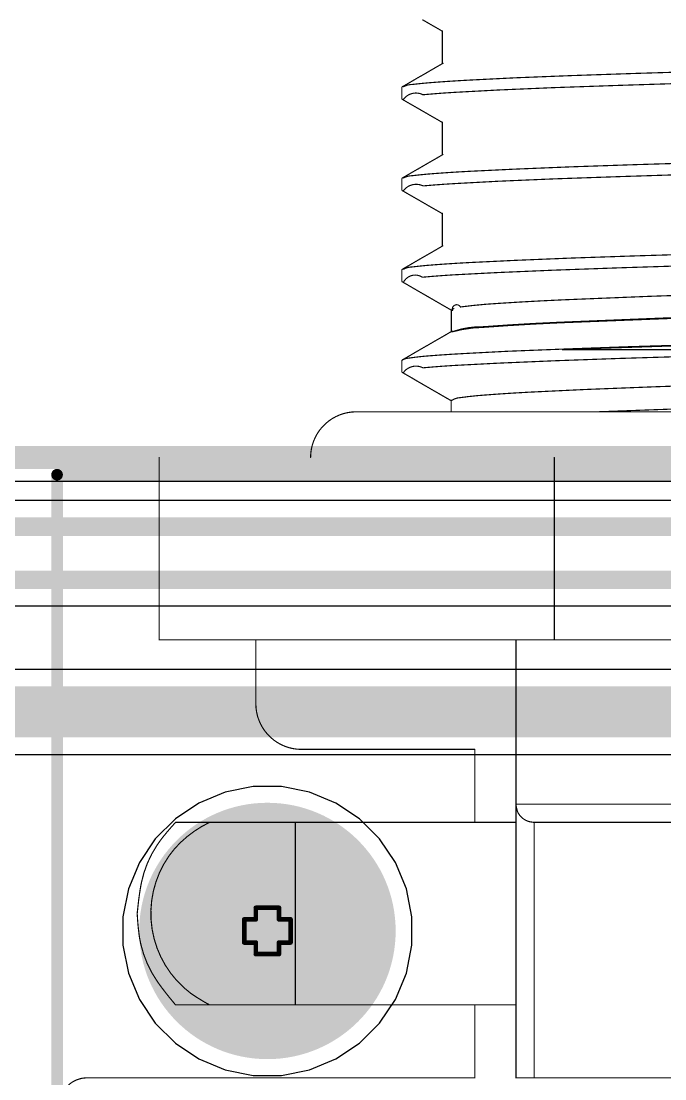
# Model space of a CAD drawing. Header units: inches. Extents: x -6 to 430, y 0 to 90.
# Drawn here: x 12.33 to 19.38, y 43.19 to 54.78 of the extents above; entities that cross this region are included whole.
import ezdxf

# ---------------------------------------------------------------- set-up
doc = ezdxf.new("R2010")
doc.units = ezdxf.units.IN
for name, color, linetype in [('Board_Outline', 56, 'Continuous'), ('Bottom Layer', 5, 'Continuous'), ('Bottom Solder', 6, 'Continuous'), ('Drill Drawing', 1, 'Continuous'), ('Layer 1', 16, 'Continuous'), ('Layer 2', 76, 'Continuous'), ('Mechanical 1', 6, 'Continuous'), ('Pad Holes', 156, 'Continuous'), ('Top Layer', 1, 'Continuous'), ('Top Overlay', 2, 'Continuous'), ('Top Solder', 216, 'Continuous')]:
    doc.layers.add(name, color=color, linetype=linetype)

msp = doc.modelspace()

# ---------------------------------------------------------------- hatches: boundary and pattern name
at = {"layer": 'Bottom Solder'}
h = msp.add_hatch(color=6, dxfattribs=at)
edge = h.paths.add_edge_path()
edge.add_arc((15.027, 44.81), 0.102, 0, 360)
at = {"layer": 'Pad Holes'}
h = msp.add_hatch(color=7, dxfattribs=at)
edge = h.paths.add_edge_path()
edge.add_arc((15.027, 44.81), 1.405, 0, 360)
at = {"layer": 'Top Solder'}
h = msp.add_hatch(color=216, dxfattribs=at)
edge = h.paths.add_edge_path()
edge.add_arc((15.027, 44.81), 0.102, 0, 360)

# ---------------------------------------------------------------- linework, layer by layer
at = {"layer": 'Board_Outline', "const_width": 0.254}
msp.add_lwpolyline([(0, 50), (45, 50)], dxfattribs=at)
at = {"layer": 'Bottom Layer'}
for p, q in [((0.259, 49.741), (31.794, 49.741)), ((14.871, 46.392), (14.565, 46.332)), ((15.182, 46.392), (14.871, 46.392)), ((15.488, 46.332), (15.182, 46.392)), ((14.565, 46.332), (14.277, 46.212)), ((15.776, 46.212), (15.488, 46.332)), ((14.277, 46.212), (14.018, 46.039)), ((16.036, 46.039), (15.776, 46.212)), ((14.018, 46.039), (13.797, 45.819)), ((16.256, 45.819), (16.036, 46.039)), ((13.797, 45.819), (13.624, 45.559)), ((16.429, 45.559), (16.256, 45.819)), ((13.624, 45.559), (13.505, 45.271)), ((16.549, 45.271), (16.429, 45.559)), ((13.505, 45.271), (13.444, 44.965)), ((16.609, 44.965), (16.549, 45.271)), ((13.444, 44.965), (13.444, 44.654)), ((16.609, 44.654), (16.609, 44.965)), ((13.444, 44.654), (13.505, 44.348)), ((16.549, 44.348), (16.609, 44.654)), ((13.505, 44.348), (13.624, 44.06)), ((16.429, 44.06), (16.549, 44.348)), ((13.624, 44.06), (13.797, 43.801)), ((16.256, 43.801), (16.429, 44.06)), ((13.797, 43.801), (14.018, 43.58)), ((16.036, 43.58), (16.256, 43.801)), ((14.018, 43.58), (14.277, 43.407)), ((15.776, 43.407), (16.036, 43.58)), ((14.277, 43.407), (14.565, 43.288)), ((15.488, 43.288), (15.776, 43.407)), ((14.565, 43.288), (14.871, 43.227)), ((15.182, 43.227), (15.488, 43.288)), ((14.871, 43.227), (15.182, 43.227))]:
    msp.add_line(p, q, dxfattribs=at)
at = {"layer": 'Drill Drawing', "const_width": 0.0508}
for points in [[(14.9, 44.937), (14.9, 45.064)], [(14.9, 45.064), (15.154, 45.064)], [(15.154, 44.937), (15.154, 45.064)], [(14.773, 44.683), (14.773, 44.937)], [(14.773, 44.937), (14.9, 44.937)], [(15.154, 44.937), (15.281, 44.937)], [(15.281, 44.683), (15.281, 44.937)], [(14.773, 44.683), (14.9, 44.683)], [(14.9, 44.556), (14.9, 44.683)], [(15.154, 44.683), (15.281, 44.683)], [(15.154, 44.556), (15.154, 44.683)], [(14.9, 44.556), (15.154, 44.556)]]:
    msp.add_lwpolyline(points, dxfattribs=at)
at = {"layer": 'Drill Drawing', "const_width": 0.0254}
for points in [[(14.887, 45.064, 1), (14.912, 45.064, 1)], [(14.887, 45.064, 1), (14.912, 45.064, 1)], [(15.141, 45.064, 1), (15.166, 45.064, 1)], [(15.141, 45.064, 1), (15.166, 45.064, 1)], [(14.76, 44.937, 1), (14.785, 44.937, 1)], [(14.76, 44.937, 1), (14.785, 44.937, 1)], [(14.887, 44.937, 1), (14.912, 44.937, 1)], [(14.887, 44.937, 1), (14.912, 44.937, 1)], [(15.141, 44.937, 1), (15.166, 44.937, 1)], [(15.141, 44.937, 1), (15.166, 44.937, 1)], [(15.268, 44.937, 1), (15.293, 44.937, 1)], [(15.268, 44.937, 1), (15.293, 44.937, 1)], [(14.76, 44.683, 1), (14.785, 44.683, 1)], [(14.76, 44.683, 1), (14.785, 44.683, 1)], [(14.887, 44.683, 1), (14.912, 44.683, 1)], [(14.887, 44.683, 1), (14.912, 44.683, 1)], [(15.141, 44.683, 1), (15.166, 44.683, 1)], [(15.141, 44.683, 1), (15.166, 44.683, 1)], [(15.268, 44.683, 1), (15.293, 44.683, 1)], [(15.268, 44.683, 1), (15.293, 44.683, 1)], [(14.887, 44.556, 1), (14.912, 44.556, 1)], [(14.887, 44.556, 1), (14.912, 44.556, 1)], [(15.141, 44.556, 1), (15.166, 44.556, 1)], [(15.141, 44.556, 1), (15.166, 44.556, 1)]]:
    msp.add_lwpolyline(points, format="xyb", close=True, dxfattribs=at)
at = {"layer": 'Layer 1'}
for p, q in [((0.259, 49.741), (32.342, 49.741)), ((25.498, 49.527), (2.359, 49.527)), ((2.579, 48.373), (24.847, 48.373)), ((14.871, 46.392), (14.565, 46.332)), ((15.182, 46.392), (14.871, 46.392)), ((15.488, 46.332), (15.182, 46.392)), ((14.565, 46.332), (14.277, 46.212)), ((15.776, 46.212), (15.488, 46.332)), ((14.277, 46.212), (14.018, 46.039)), ((16.036, 46.039), (15.776, 46.212)), ((14.018, 46.039), (13.797, 45.819)), ((16.256, 45.819), (16.036, 46.039)), ((13.797, 45.819), (13.624, 45.559)), ((16.429, 45.559), (16.256, 45.819)), ((13.624, 45.559), (13.505, 45.271)), ((16.549, 45.271), (16.429, 45.559)), ((13.505, 45.271), (13.444, 44.965)), ((16.609, 44.965), (16.549, 45.271)), ((13.444, 44.965), (13.444, 44.654)), ((16.609, 44.654), (16.609, 44.965)), ((13.444, 44.654), (13.505, 44.348)), ((16.549, 44.348), (16.609, 44.654)), ((13.505, 44.348), (13.624, 44.06)), ((16.429, 44.06), (16.549, 44.348)), ((13.624, 44.06), (13.797, 43.801)), ((16.256, 43.801), (16.429, 44.06)), ((13.797, 43.801), (14.018, 43.58)), ((16.036, 43.58), (16.256, 43.801)), ((14.018, 43.58), (14.277, 43.407)), ((15.776, 43.407), (16.036, 43.58)), ((14.277, 43.407), (14.565, 43.288)), ((15.488, 43.288), (15.776, 43.407)), ((14.565, 43.288), (14.871, 43.227)), ((15.182, 43.227), (15.488, 43.288)), ((14.871, 43.227), (15.182, 43.227))]:
    msp.add_line(p, q, dxfattribs=at)
at = {"layer": 'Layer 1', "const_width": 0.203}
for points in [[(2.359, 49.242), (25.498, 49.242)], [(2.461, 48.658), (24.965, 48.658)]]:
    msp.add_lwpolyline(points, dxfattribs=at)
at = {"layer": 'Layer 2'}
for p, q in [((0.259, 49.741), (44.741, 49.741)), ((31.036, 47.677), (7.07, 47.677)), ((4.787, 46.744), (30.843, 46.744)), ((14.871, 46.392), (14.565, 46.332)), ((15.182, 46.392), (14.871, 46.392)), ((15.488, 46.332), (15.182, 46.392)), ((14.565, 46.332), (14.277, 46.212)), ((15.776, 46.212), (15.488, 46.332)), ((14.277, 46.212), (14.018, 46.039)), ((16.036, 46.039), (15.776, 46.212)), ((14.018, 46.039), (13.797, 45.819)), ((16.256, 45.819), (16.036, 46.039)), ((13.797, 45.819), (13.624, 45.559)), ((16.429, 45.559), (16.256, 45.819)), ((13.624, 45.559), (13.505, 45.271)), ((16.549, 45.271), (16.429, 45.559)), ((13.505, 45.271), (13.444, 44.965)), ((16.609, 44.965), (16.549, 45.271)), ((13.444, 44.965), (13.444, 44.654)), ((16.609, 44.654), (16.609, 44.965)), ((13.444, 44.654), (13.505, 44.348)), ((16.549, 44.348), (16.609, 44.654)), ((13.505, 44.348), (13.624, 44.06)), ((16.429, 44.06), (16.549, 44.348)), ((13.624, 44.06), (13.797, 43.801)), ((16.256, 43.801), (16.429, 44.06)), ((13.797, 43.801), (14.018, 43.58)), ((16.036, 43.58), (16.256, 43.801)), ((14.018, 43.58), (14.277, 43.407)), ((15.776, 43.407), (16.036, 43.58)), ((14.277, 43.407), (14.565, 43.288)), ((15.488, 43.288), (15.776, 43.407)), ((14.565, 43.288), (14.871, 43.227)), ((15.182, 43.227), (15.488, 43.288)), ((14.871, 43.227), (15.182, 43.227))]:
    msp.add_line(p, q, dxfattribs=at)
at = {"layer": 'Layer 2', "const_width": 0.559}
msp.add_lwpolyline([(4.594, 47.21), (31.036, 47.21)], dxfattribs=at)
at = {"layer": 'Mechanical 1', "const_width": 0.0127}
for points in [[(16.724, 54.798), (16.768, 54.773)], [(16.768, 54.773), (16.812, 54.747)], [(16.812, 54.747), (16.856, 54.722)], [(16.856, 54.722), (16.9, 54.697)], [(16.9, 54.697), (16.944, 54.671)], [(16.944, 54.316), (16.944, 54.675)], [(16.817, 54.243), (16.862, 54.269)], [(16.862, 54.269), (16.951, 54.32)], [(16.594, 54.114), (16.639, 54.14)], [(16.639, 54.14), (16.683, 54.166)], [(16.683, 54.166), (16.728, 54.191)], [(16.728, 54.191), (16.773, 54.217)], [(16.773, 54.217), (16.817, 54.243)], [(17.247, 54.136), (17.748, 54.161)], [(17.748, 54.161), (18.359, 54.185)], [(18.359, 54.185), (19.066, 54.209)], [(19.066, 54.209), (19.853, 54.233)], [(16.5, 53.931), (16.5, 54.056)], [(16.505, 54.063), (16.55, 54.088)], [(16.55, 54.088), (16.594, 54.114)], [(17.072, 54.001), (17.554, 54.027)], [(17.554, 54.027), (18.164, 54.053)], [(18.164, 54.053), (18.888, 54.078)], [(18.888, 54.078), (19.705, 54.104)], [(16.504, 53.925), (16.592, 53.874)], [(16.592, 53.874), (16.636, 53.849)], [(16.636, 53.849), (16.68, 53.824)], [(16.68, 53.824), (16.724, 53.798)], [(16.724, 53.798), (16.768, 53.773)], [(16.768, 53.773), (16.812, 53.747)], [(16.812, 53.747), (16.856, 53.722)], [(16.856, 53.722), (16.9, 53.697)], [(16.9, 53.697), (16.944, 53.671)], [(16.944, 53.316), (16.944, 53.675)], [(16.861, 53.268), (16.95, 53.32)], [(16.727, 53.191), (16.772, 53.217)], [(16.772, 53.217), (16.817, 53.243)], [(16.817, 53.243), (16.861, 53.268)], [(18.355, 53.185), (19.062, 53.209)], [(19.062, 53.209), (19.849, 53.233)], [(16.505, 53.062), (16.549, 53.088)], [(16.549, 53.088), (16.594, 53.114)], [(16.594, 53.114), (16.638, 53.14)], [(16.638, 53.14), (16.683, 53.165)], [(16.683, 53.165), (16.727, 53.191)], [(17.243, 53.136), (17.744, 53.16)], [(17.744, 53.16), (18.355, 53.185)], [(18.89, 53.078), (19.707, 53.104)], [(16.5, 52.931), (16.5, 53.056)], [(17.074, 53.001), (17.556, 53.027)], [(17.556, 53.027), (18.167, 53.053)], [(18.167, 53.053), (18.89, 53.078)], [(16.504, 52.925), (16.592, 52.874)], [(16.592, 52.874), (16.636, 52.849)], [(16.636, 52.849), (16.68, 52.824)], [(16.68, 52.824), (16.724, 52.798)], [(16.724, 52.798), (16.768, 52.773)], [(16.768, 52.773), (16.812, 52.747)], [(16.812, 52.747), (16.856, 52.722)], [(16.856, 52.722), (16.9, 52.697)], [(16.9, 52.697), (16.944, 52.671)], [(16.944, 52.316), (16.944, 52.675)], [(16.861, 52.268), (16.95, 52.32)], [(16.637, 52.139), (16.682, 52.165)], [(16.682, 52.165), (16.727, 52.191)], [(16.727, 52.191), (16.771, 52.216)], [(16.771, 52.216), (16.816, 52.242)], [(16.816, 52.242), (16.861, 52.268)], [(17.243, 52.136), (17.744, 52.16)], [(17.744, 52.16), (18.355, 52.185)], [(18.355, 52.185), (19.062, 52.209)], [(19.062, 52.209), (19.849, 52.233)], [(16.5, 51.931), (16.5, 52.056)], [(16.503, 52.061), (16.548, 52.087)], [(16.548, 52.087), (16.593, 52.113)], [(16.593, 52.113), (16.637, 52.139)], [(17.544, 52.026), (18.155, 52.052)], [(18.155, 52.052), (18.879, 52.078)], [(18.879, 52.078), (19.698, 52.104)], [(17.064, 52.001), (17.544, 52.026)], [(16.506, 51.924), (16.613, 51.862)], [(16.613, 51.862), (16.666, 51.831)], [(16.666, 51.831), (16.72, 51.8)], [(16.72, 51.8), (16.774, 51.769)], [(16.774, 51.769), (16.827, 51.738)], [(16.827, 51.738), (16.881, 51.707)], [(16.881, 51.707), (16.934, 51.676)], [(18.261, 51.727), (19.221, 51.766)], [(19.221, 51.766), (20.378, 51.805)], [(16.934, 51.676), (16.988, 51.645)], [(16.988, 51.645), (17.042, 51.614)], [(17.042, 51.379), (17.042, 51.618)], [(17.056, 51.625), (17.07, 51.632)], [(18.219, 51.481), (19.452, 51.531)], [(18.236, 51.476), (19.491, 51.525)], [(16.942, 51.321), (17.051, 51.385)], [(16.777, 51.226), (16.832, 51.258)], [(16.832, 51.258), (16.887, 51.29)], [(16.887, 51.29), (16.942, 51.321)], [(18.973, 51.213), (19.776, 51.237)], [(16.558, 51.099), (16.612, 51.131)], [(16.612, 51.131), (16.667, 51.163)], [(16.667, 51.163), (16.722, 51.195)], [(16.722, 51.195), (16.777, 51.226)], [(17.154, 51.137), (17.646, 51.163)], [(17.646, 51.163), (18.257, 51.187)], [(18.257, 51.187), (18.973, 51.213)], [(18.259, 51.181), (18.605, 51.194)], [(18.26, 51.181), (22.498, 51.181)], [(18.605, 51.194), (18.975, 51.206)], [(18.975, 51.206), (19.367, 51.219)], [(19.367, 51.219), (19.778, 51.231)], [(16.5, 50.938), (16.5, 51.063)], [(16.503, 51.068), (16.558, 51.099)], [(17.072, 51.008), (17.553, 51.033)], [(17.553, 51.033), (18.164, 51.059)], [(18.164, 51.059), (18.887, 51.085)], [(18.887, 51.085), (19.705, 51.11)], [(16.504, 50.932), (16.612, 50.87)], [(16.612, 50.87), (16.665, 50.838)], [(16.665, 50.838), (16.719, 50.807)], [(16.719, 50.807), (16.773, 50.776)], [(16.773, 50.776), (16.826, 50.745)], [(18.52, 50.745), (19.289, 50.775)], [(19.289, 50.775), (20.172, 50.805)], [(16.826, 50.745), (16.88, 50.714)], [(16.88, 50.714), (16.934, 50.683)], [(16.934, 50.683), (16.988, 50.652)], [(17.891, 50.715), (18.52, 50.745)], [(16.988, 50.652), (17.041, 50.621)], [(17.041, 50.5), (17.041, 50.627)], [(18.647, 50.5), (19.652, 50.537)], [(16, 50.5), (29, 50.5)], [(13.84, 48), (13.84, 50)], [(18.17, 48), (18.17, 50)], [(13.84, 48), (31.16, 48)], [(14.9, 47.3), (14.9, 48)], [(17.75, 43.2), (17.75, 48)], [(15.4, 46.8), (17.3, 46.8)], [(17.3, 46), (17.3, 46.8)], [(17.75, 46.2), (27.25, 46.2)], [(14.02, 46), (14.046, 46)], [(14.046, 46), (14.075, 46)], [(14.075, 46), (14.11, 46)], [(14.11, 46), (14.392, 46)], [(14.392, 46), (17.75, 46)], [(15.332, 44), (15.332, 46)], [(17.95, 46), (27.05, 46)], [(17.95, 43.2), (17.95, 46)], [(13.6, 45), (13.612, 45.113)], [(13.95, 44.085), (14.02, 44)], [(14.02, 44), (14.028, 44)], [(14.028, 44), (14.046, 44)], [(14.046, 44), (14.11, 44)], [(14.11, 44), (14.15, 44)], [(14.15, 44), (14.194, 44)], [(14.194, 44), (14.241, 44)], [(14.241, 44), (14.29, 44)], [(14.29, 44), (14.392, 44)], [(14.392, 44), (17.75, 44)], [(17.3, 43.2), (17.3, 44)], [(13.05, 43.2), (17.3, 43.2)], [(17.75, 43.2), (19.5, 43.2)]]:
    msp.add_lwpolyline(points, dxfattribs=at)
at = {"layer": 'Mechanical 1', "const_width": 0.00635}
for points in [[(16.765, 54.773, 1), (16.771, 54.773, 1)], [(16.765, 54.773, 1), (16.771, 54.773, 1)], [(16.809, 54.747, 1), (16.815, 54.747, 1)], [(16.809, 54.747, 1), (16.815, 54.747, 1)], [(16.853, 54.722, 1), (16.859, 54.722, 1)], [(16.853, 54.722, 1), (16.859, 54.722, 1)], [(16.897, 54.697, 1), (16.903, 54.697, 1)], [(16.897, 54.697, 1), (16.903, 54.697, 1)], [(16.94, 54.675, 1), (16.947, 54.675, 1)], [(16.94, 54.671, 1), (16.947, 54.671, 1)], [(16.859, 54.269, 1), (16.865, 54.269, 1)], [(16.859, 54.269, 1), (16.865, 54.269, 1)], [(16.94, 54.316, 1), (16.947, 54.316, 1)], [(16.948, 54.32, 1), (16.954, 54.32, 1)], [(16.636, 54.14, 1), (16.642, 54.14, 1)], [(16.636, 54.14, 1), (16.642, 54.14, 1)], [(16.68, 54.166, 1), (16.687, 54.166, 1)], [(16.68, 54.166, 1), (16.687, 54.166, 1)], [(16.725, 54.191, 1), (16.731, 54.191, 1)], [(16.725, 54.191, 1), (16.731, 54.191, 1)], [(16.769, 54.217, 1), (16.776, 54.217, 1)], [(16.769, 54.217, 1), (16.776, 54.217, 1)], [(16.814, 54.243, 1), (16.82, 54.243, 1)], [(16.814, 54.243, 1), (16.82, 54.243, 1)], [(17.244, 54.136, 1), (17.251, 54.136, 1)], [(17.244, 54.136, 1), (17.251, 54.136, 1)], [(17.745, 54.161, 1), (17.752, 54.161, 1)], [(17.745, 54.161, 1), (17.752, 54.161, 1)], [(18.356, 54.185, 1), (18.363, 54.185, 1)], [(18.356, 54.185, 1), (18.363, 54.185, 1)], [(19.063, 54.209, 1), (19.069, 54.209, 1)], [(19.063, 54.209, 1), (19.069, 54.209, 1)], [(16.497, 54.056, 1), (16.503, 54.056, 1)], [(16.502, 54.063, 1), (16.508, 54.063, 1)], [(16.515, 54.064, 1), (16.522, 54.064, 1)], [(16.547, 54.088, 1), (16.553, 54.088, 1)], [(16.547, 54.088, 1), (16.553, 54.088, 1)], [(16.591, 54.114, 1), (16.598, 54.114, 1)], [(16.591, 54.114, 1), (16.598, 54.114, 1)], [(16.614, 54.088, 1), (16.62, 54.088, 1)], [(16.614, 54.088, 1), (16.62, 54.088, 1)], [(16.866, 54.112, 1), (16.872, 54.112, 1)], [(16.866, 54.112, 1), (16.872, 54.112, 1)], [(17.551, 54.027, 1), (17.557, 54.027, 1)], [(17.551, 54.027, 1), (17.557, 54.027, 1)], [(18.161, 54.053, 1), (18.167, 54.053, 1)], [(18.161, 54.053, 1), (18.167, 54.053, 1)], [(18.885, 54.078, 1), (18.891, 54.078, 1)], [(18.885, 54.078, 1), (18.891, 54.078, 1)], [(16.497, 53.931, 1), (16.503, 53.931, 1)], [(16.501, 53.925, 1), (16.508, 53.925, 1)], [(16.514, 53.924, 1), (16.521, 53.924, 1)], [(16.728, 53.975, 1), (16.734, 53.975, 1)], [(16.728, 53.975, 1), (16.734, 53.975, 1)], [(17.069, 54.001, 1), (17.075, 54.001, 1)], [(17.069, 54.001, 1), (17.075, 54.001, 1)], [(16.589, 53.874, 1), (16.595, 53.874, 1)], [(16.589, 53.874, 1), (16.595, 53.874, 1)], [(16.633, 53.849, 1), (16.639, 53.849, 1)], [(16.633, 53.849, 1), (16.639, 53.849, 1)], [(16.677, 53.824, 1), (16.683, 53.824, 1)], [(16.677, 53.824, 1), (16.683, 53.824, 1)], [(16.721, 53.798, 1), (16.727, 53.798, 1)], [(16.721, 53.798, 1), (16.727, 53.798, 1)], [(16.765, 53.773, 1), (16.771, 53.773, 1)], [(16.765, 53.773, 1), (16.771, 53.773, 1)], [(16.809, 53.747, 1), (16.815, 53.747, 1)], [(16.809, 53.747, 1), (16.815, 53.747, 1)], [(16.853, 53.722, 1), (16.859, 53.722, 1)], [(16.853, 53.722, 1), (16.859, 53.722, 1)], [(16.896, 53.697, 1), (16.903, 53.697, 1)], [(16.896, 53.697, 1), (16.903, 53.697, 1)], [(16.94, 53.675, 1), (16.947, 53.675, 1)], [(16.94, 53.671, 1), (16.947, 53.671, 1)], [(16.947, 53.32, 1), (16.953, 53.32, 1)], [(16.769, 53.217, 1), (16.775, 53.217, 1)], [(16.769, 53.217, 1), (16.775, 53.217, 1)], [(16.813, 53.243, 1), (16.82, 53.243, 1)], [(16.813, 53.243, 1), (16.82, 53.243, 1)], [(16.858, 53.268, 1), (16.864, 53.268, 1)], [(16.858, 53.268, 1), (16.864, 53.268, 1)], [(16.94, 53.316, 1), (16.947, 53.316, 1)], [(19.059, 53.209, 1), (19.065, 53.209, 1)], [(19.059, 53.209, 1), (19.065, 53.209, 1)], [(16.546, 53.088, 1), (16.552, 53.088, 1)], [(16.546, 53.088, 1), (16.552, 53.088, 1)], [(16.591, 53.114, 1), (16.597, 53.114, 1)], [(16.591, 53.114, 1), (16.597, 53.114, 1)], [(16.635, 53.14, 1), (16.641, 53.14, 1)], [(16.635, 53.14, 1), (16.641, 53.14, 1)], [(16.68, 53.165, 1), (16.686, 53.165, 1)], [(16.68, 53.165, 1), (16.686, 53.165, 1)], [(16.724, 53.191, 1), (16.731, 53.191, 1)], [(16.724, 53.191, 1), (16.731, 53.191, 1)], [(16.862, 53.112, 1), (16.868, 53.112, 1)], [(16.862, 53.112, 1), (16.868, 53.112, 1)], [(17.24, 53.136, 1), (17.246, 53.136, 1)], [(17.24, 53.136, 1), (17.246, 53.136, 1)], [(17.741, 53.16, 1), (17.747, 53.16, 1)], [(17.741, 53.16, 1), (17.747, 53.16, 1)], [(18.352, 53.185, 1), (18.358, 53.185, 1)], [(18.352, 53.185, 1), (18.358, 53.185, 1)], [(16.497, 53.056, 1), (16.503, 53.056, 1)], [(16.501, 53.062, 1), (16.508, 53.062, 1)], [(16.515, 53.063, 1), (16.521, 53.063, 1)], [(16.611, 53.088, 1), (16.618, 53.088, 1)], [(16.611, 53.088, 1), (16.618, 53.088, 1)], [(16.73, 52.976, 1), (16.736, 52.976, 1)], [(16.73, 52.976, 1), (16.736, 52.976, 1)], [(17.071, 53.001, 1), (17.077, 53.001, 1)], [(17.071, 53.001, 1), (17.077, 53.001, 1)], [(17.553, 53.027, 1), (17.559, 53.027, 1)], [(17.553, 53.027, 1), (17.559, 53.027, 1)], [(18.164, 53.053, 1), (18.17, 53.053, 1)], [(18.164, 53.053, 1), (18.17, 53.053, 1)], [(18.887, 53.078, 1), (18.893, 53.078, 1)], [(18.887, 53.078, 1), (18.893, 53.078, 1)], [(16.497, 52.931, 1), (16.503, 52.931, 1)], [(16.501, 52.925, 1), (16.507, 52.925, 1)], [(16.514, 52.924, 1), (16.52, 52.924, 1)], [(16.589, 52.874, 1), (16.595, 52.874, 1)], [(16.589, 52.874, 1), (16.595, 52.874, 1)], [(16.633, 52.849, 1), (16.639, 52.849, 1)], [(16.633, 52.849, 1), (16.639, 52.849, 1)], [(16.677, 52.824, 1), (16.683, 52.824, 1)], [(16.677, 52.824, 1), (16.683, 52.824, 1)], [(16.721, 52.798, 1), (16.727, 52.798, 1)], [(16.721, 52.798, 1), (16.727, 52.798, 1)], [(16.765, 52.773, 1), (16.771, 52.773, 1)], [(16.765, 52.773, 1), (16.771, 52.773, 1)], [(16.809, 52.747, 1), (16.815, 52.747, 1)], [(16.809, 52.747, 1), (16.815, 52.747, 1)], [(16.852, 52.722, 1), (16.859, 52.722, 1)], [(16.852, 52.722, 1), (16.859, 52.722, 1)], [(16.896, 52.697, 1), (16.903, 52.697, 1)], [(16.896, 52.697, 1), (16.903, 52.697, 1)], [(16.94, 52.675, 1), (16.947, 52.675, 1)], [(16.94, 52.671, 1), (16.947, 52.671, 1)], [(16.94, 52.316, 1), (16.947, 52.316, 1)], [(16.947, 52.32, 1), (16.953, 52.32, 1)], [(16.679, 52.165, 1), (16.685, 52.165, 1)], [(16.679, 52.165, 1), (16.685, 52.165, 1)], [(16.724, 52.191, 1), (16.73, 52.191, 1)], [(16.724, 52.191, 1), (16.73, 52.191, 1)], [(16.768, 52.216, 1), (16.775, 52.216, 1)], [(16.768, 52.216, 1), (16.775, 52.216, 1)], [(16.813, 52.242, 1), (16.819, 52.242, 1)], [(16.813, 52.242, 1), (16.819, 52.242, 1)], [(16.858, 52.268, 1), (16.864, 52.268, 1)], [(16.858, 52.268, 1), (16.864, 52.268, 1)], [(17.741, 52.16, 1), (17.747, 52.16, 1)], [(17.741, 52.16, 1), (17.747, 52.16, 1)], [(18.352, 52.185, 1), (18.358, 52.185, 1)], [(18.352, 52.185, 1), (18.358, 52.185, 1)], [(19.059, 52.209, 1), (19.066, 52.209, 1)], [(19.059, 52.209, 1), (19.066, 52.209, 1)], [(16.497, 52.056, 1), (16.503, 52.056, 1)], [(16.5, 52.061, 1), (16.506, 52.061, 1)], [(16.515, 52.063, 1), (16.521, 52.063, 1)], [(16.545, 52.087, 1), (16.551, 52.087, 1)], [(16.545, 52.087, 1), (16.551, 52.087, 1)], [(16.589, 52.113, 1), (16.596, 52.113, 1)], [(16.589, 52.113, 1), (16.596, 52.113, 1)], [(16.612, 52.088, 1), (16.618, 52.088, 1)], [(16.612, 52.088, 1), (16.618, 52.088, 1)], [(16.634, 52.139, 1), (16.64, 52.139, 1)], [(16.634, 52.139, 1), (16.64, 52.139, 1)], [(16.862, 52.112, 1), (16.869, 52.112, 1)], [(16.862, 52.112, 1), (16.869, 52.112, 1)], [(17.24, 52.136, 1), (17.247, 52.136, 1)], [(17.24, 52.136, 1), (17.247, 52.136, 1)], [(18.152, 52.052, 1), (18.158, 52.052, 1)], [(18.152, 52.052, 1), (18.158, 52.052, 1)], [(18.876, 52.078, 1), (18.882, 52.078, 1)], [(18.876, 52.078, 1), (18.882, 52.078, 1)], [(16.497, 51.931, 1), (16.503, 51.931, 1)], [(16.722, 51.975, 1), (16.728, 51.975, 1)], [(16.722, 51.975, 1), (16.728, 51.975, 1)], [(17.061, 52.001, 1), (17.067, 52.001, 1)], [(17.061, 52.001, 1), (17.067, 52.001, 1)], [(17.541, 52.026, 1), (17.548, 52.026, 1)], [(17.541, 52.026, 1), (17.548, 52.026, 1)], [(16.502, 51.924, 1), (16.509, 51.924, 1)], [(16.516, 51.923, 1), (16.522, 51.923, 1)], [(16.61, 51.862, 1), (16.616, 51.862, 1)], [(16.61, 51.862, 1), (16.616, 51.862, 1)], [(16.663, 51.831, 1), (16.67, 51.831, 1)], [(16.663, 51.831, 1), (16.67, 51.831, 1)], [(16.717, 51.8, 1), (16.723, 51.8, 1)], [(16.717, 51.8, 1), (16.723, 51.8, 1)], [(16.77, 51.769, 1), (16.777, 51.769, 1)], [(16.77, 51.769, 1), (16.777, 51.769, 1)], [(16.824, 51.738, 1), (16.83, 51.738, 1)], [(16.824, 51.738, 1), (16.83, 51.738, 1)], [(16.878, 51.707, 1), (16.884, 51.707, 1)], [(16.878, 51.707, 1), (16.884, 51.707, 1)], [(18.258, 51.727, 1), (18.264, 51.727, 1)], [(18.258, 51.727, 1), (18.264, 51.727, 1)], [(19.218, 51.766, 1), (19.224, 51.766, 1)], [(19.218, 51.766, 1), (19.224, 51.766, 1)], [(16.931, 51.676, 1), (16.938, 51.676, 1)], [(16.931, 51.676, 1), (16.938, 51.676, 1)], [(16.985, 51.645, 1), (16.991, 51.645, 1)], [(16.985, 51.645, 1), (16.991, 51.645, 1)], [(17.039, 51.618, 1), (17.045, 51.618, 1)], [(17.039, 51.614, 1), (17.045, 51.614, 1)], [(17.052, 51.61, 1), (17.059, 51.61, 1)], [(17.053, 51.625, 1), (17.059, 51.625, 1)], [(17.067, 51.632, 1), (17.073, 51.632, 1)], [(17.138, 51.649, 1), (17.145, 51.649, 1)], [(17.138, 51.649, 1), (17.145, 51.649, 1)], [(17.55, 51.688, 1), (17.557, 51.688, 1)], [(17.55, 51.688, 1), (17.557, 51.688, 1)], [(18.216, 51.481, 1), (18.222, 51.481, 1)], [(18.216, 51.481, 1), (18.222, 51.481, 1)], [(18.233, 51.476, 1), (18.239, 51.476, 1)], [(18.233, 51.476, 1), (18.239, 51.476, 1)], [(17.039, 51.379, 1), (17.045, 51.379, 1)], [(17.046, 51.376, 1), (17.052, 51.376, 1)], [(17.048, 51.385, 1), (17.055, 51.385, 1)], [(17.065, 51.383, 1), (17.072, 51.383, 1)], [(17.387, 51.432, 1), (17.394, 51.432, 1)], [(17.387, 51.432, 1), (17.394, 51.432, 1)], [(17.391, 51.426, 1), (17.397, 51.426, 1)], [(17.391, 51.426, 1), (17.397, 51.426, 1)], [(16.829, 51.258, 1), (16.835, 51.258, 1)], [(16.829, 51.258, 1), (16.835, 51.258, 1)], [(16.884, 51.29, 1), (16.89, 51.29, 1)], [(16.884, 51.29, 1), (16.89, 51.29, 1)], [(16.939, 51.321, 1), (16.945, 51.321, 1)], [(16.939, 51.321, 1), (16.945, 51.321, 1)], [(16.609, 51.131, 1), (16.616, 51.131, 1)], [(16.609, 51.131, 1), (16.616, 51.131, 1)], [(16.664, 51.163, 1), (16.671, 51.163, 1)], [(16.664, 51.163, 1), (16.671, 51.163, 1)], [(16.719, 51.195, 1), (16.725, 51.195, 1)], [(16.719, 51.195, 1), (16.725, 51.195, 1)], [(16.774, 51.226, 1), (16.78, 51.226, 1)], [(16.774, 51.226, 1), (16.78, 51.226, 1)], [(17.151, 51.137, 1), (17.157, 51.137, 1)], [(17.151, 51.137, 1), (17.157, 51.137, 1)], [(17.643, 51.163, 1), (17.649, 51.163, 1)], [(17.643, 51.163, 1), (17.649, 51.163, 1)], [(18.254, 51.187, 1), (18.261, 51.187, 1)], [(18.254, 51.187, 1), (18.261, 51.187, 1)], [(18.256, 51.181, 1), (18.263, 51.181, 1)], [(18.256, 51.181, 1), (18.263, 51.181, 1)], [(18.602, 51.194, 1), (18.608, 51.194, 1)], [(18.602, 51.194, 1), (18.608, 51.194, 1)], [(18.97, 51.213, 1), (18.976, 51.213, 1)], [(18.97, 51.213, 1), (18.976, 51.213, 1)], [(18.972, 51.206, 1), (18.978, 51.206, 1)], [(18.972, 51.206, 1), (18.978, 51.206, 1)], [(19.364, 51.219, 1), (19.37, 51.219, 1)], [(19.364, 51.219, 1), (19.37, 51.219, 1)], [(16.497, 51.063, 1), (16.503, 51.063, 1)], [(16.497, 51.063, 1), (16.503, 51.063, 1)], [(16.5, 51.068, 1), (16.506, 51.068, 1)], [(16.554, 51.099, 1), (16.561, 51.099, 1)], [(16.554, 51.099, 1), (16.561, 51.099, 1)], [(16.57, 51.088, 1), (16.576, 51.088, 1)], [(16.57, 51.088, 1), (16.576, 51.088, 1)], [(16.791, 51.113, 1), (16.797, 51.113, 1)], [(16.791, 51.113, 1), (16.797, 51.113, 1)], [(17.069, 51.008, 1), (17.075, 51.008, 1)], [(17.069, 51.008, 1), (17.075, 51.008, 1)], [(17.55, 51.033, 1), (17.557, 51.033, 1)], [(17.55, 51.033, 1), (17.557, 51.033, 1)], [(18.161, 51.059, 1), (18.167, 51.059, 1)], [(18.161, 51.059, 1), (18.167, 51.059, 1)], [(18.884, 51.085, 1), (18.891, 51.085, 1)], [(18.884, 51.085, 1), (18.891, 51.085, 1)], [(16.497, 50.938, 1), (16.503, 50.938, 1)], [(16.501, 50.932, 1), (16.507, 50.932, 1)], [(16.514, 50.93, 1), (16.521, 50.93, 1)], [(16.728, 50.982, 1), (16.734, 50.982, 1)], [(16.728, 50.982, 1), (16.734, 50.982, 1)], [(16.608, 50.87, 1), (16.615, 50.87, 1)], [(16.608, 50.87, 1), (16.615, 50.87, 1)], [(16.662, 50.838, 1), (16.668, 50.838, 1)], [(16.662, 50.838, 1), (16.668, 50.838, 1)], [(16.716, 50.807, 1), (16.722, 50.807, 1)], [(16.716, 50.807, 1), (16.722, 50.807, 1)], [(16.77, 50.776, 1), (16.776, 50.776, 1)], [(16.77, 50.776, 1), (16.776, 50.776, 1)], [(19.286, 50.775, 1), (19.292, 50.775, 1)], [(19.286, 50.775, 1), (19.292, 50.775, 1)], [(16.823, 50.745, 1), (16.83, 50.745, 1)], [(16.823, 50.745, 1), (16.83, 50.745, 1)], [(16.877, 50.714, 1), (16.883, 50.714, 1)], [(16.877, 50.714, 1), (16.883, 50.714, 1)], [(16.931, 50.683, 1), (16.937, 50.683, 1)], [(16.931, 50.683, 1), (16.937, 50.683, 1)], [(17.134, 50.655, 1), (17.14, 50.655, 1)], [(17.134, 50.655, 1), (17.14, 50.655, 1)], [(17.422, 50.685, 1), (17.429, 50.685, 1)], [(17.422, 50.685, 1), (17.429, 50.685, 1)], [(17.887, 50.715, 1), (17.894, 50.715, 1)], [(17.887, 50.715, 1), (17.894, 50.715, 1)], [(18.517, 50.745, 1), (18.523, 50.745, 1)], [(18.517, 50.745, 1), (18.523, 50.745, 1)], [(16.984, 50.652, 1), (16.991, 50.652, 1)], [(16.984, 50.652, 1), (16.991, 50.652, 1)], [(17.038, 50.627, 1), (17.045, 50.627, 1)], [(17.038, 50.621, 1), (17.045, 50.621, 1)], [(17.044, 50.625, 1), (17.051, 50.625, 1)], [(15.997, 50.5, 1), (16.003, 50.5, 1)], [(15.997, 50.5, 1), (16.003, 50.5, 1)], [(17.038, 50.5, 1), (17.045, 50.5, 1)], [(18.643, 50.5, 1), (18.65, 50.5, 1)], [(13.837, 50, 1), (13.843, 50, 1)], [(15.497, 50, 1), (15.503, 50, 1)], [(18.167, 50, 1), (18.173, 50, 1)], [(13.837, 48, 1), (13.843, 48, 1)], [(13.837, 48, 1), (13.843, 48, 1)], [(14.897, 48, 1), (14.903, 48, 1)], [(17.747, 48, 1), (17.753, 48, 1)], [(18.167, 48, 1), (18.173, 48, 1)], [(14.897, 47.3, 1), (14.903, 47.3, 1)], [(14.897, 47.3, 1), (14.903, 47.3, 1)], [(15.397, 46.8, 1), (15.403, 46.8, 1)], [(15.397, 46.8, 1), (15.403, 46.8, 1)], [(17.297, 46.8, 1), (17.303, 46.8, 1)], [(17.297, 46.8, 1), (17.303, 46.8, 1)], [(17.747, 46.2, 1), (17.753, 46.2, 1)], [(17.747, 46.2, 1), (17.753, 46.2, 1)], [(17.758, 46.135, 1), (17.765, 46.135, 1)], [(17.758, 46.135, 1), (17.765, 46.135, 1)], [(17.77, 46.106, 1), (17.776, 46.106, 1)], [(17.77, 46.106, 1), (17.776, 46.106, 1)], [(17.787, 46.079, 1), (17.794, 46.079, 1)], [(17.787, 46.079, 1), (17.794, 46.079, 1)], [(17.809, 46.055, 1), (17.815, 46.055, 1)], [(17.809, 46.055, 1), (17.815, 46.055, 1)], [(17.859, 46.02, 1), (17.866, 46.02, 1)], [(17.859, 46.02, 1), (17.866, 46.02, 1)], [(14.017, 46, 1), (14.023, 46, 1)], [(14.017, 46, 1), (14.023, 46, 1)], [(14.043, 46, 1), (14.049, 46, 1)], [(14.043, 46, 1), (14.049, 46, 1)], [(14.072, 46, 1), (14.078, 46, 1)], [(14.072, 46, 1), (14.078, 46, 1)], [(14.107, 46, 1), (14.113, 46, 1)], [(14.107, 46, 1), (14.113, 46, 1)], [(14.389, 46, 1), (14.395, 46, 1)], [(14.389, 46, 1), (14.395, 46, 1)], [(14.389, 46, 1), (14.395, 46, 1)], [(15.329, 46, 1), (15.335, 46, 1)], [(17.297, 46, 1), (17.303, 46, 1)], [(17.747, 46, 1), (17.753, 46, 1)], [(17.917, 46.004, 1), (17.923, 46.004, 1)], [(17.917, 46.004, 1), (17.923, 46.004, 1)], [(17.947, 46, 1), (17.953, 46, 1)], [(17.947, 46, 1), (17.953, 46, 1)], [(17.947, 46, 1), (17.953, 46, 1)], [(13.876, 45.835, 1), (13.882, 45.835, 1)], [(13.876, 45.835, 1), (13.882, 45.835, 1)], [(13.812, 45.746, 1), (13.818, 45.746, 1)], [(13.812, 45.746, 1), (13.818, 45.746, 1)], [(14.008, 45.713, 1), (14.015, 45.713, 1)], [(14.008, 45.713, 1), (14.015, 45.713, 1)], [(13.643, 45.337, 1), (13.65, 45.337, 1)], [(13.643, 45.337, 1), (13.65, 45.337, 1)], [(13.623, 45.226, 1), (13.63, 45.226, 1)], [(13.623, 45.226, 1), (13.63, 45.226, 1)], [(13.609, 45.113, 1), (13.615, 45.113, 1)], [(13.609, 45.113, 1), (13.615, 45.113, 1)], [(13.597, 45, 1), (13.603, 45, 1)], [(13.597, 45, 1), (13.603, 45, 1)], [(13.617, 44.775, 1), (13.623, 44.775, 1)], [(13.617, 44.775, 1), (13.623, 44.775, 1)], [(13.637, 44.664, 1), (13.643, 44.664, 1)], [(13.637, 44.664, 1), (13.643, 44.664, 1)], [(13.816, 44.259, 1), (13.822, 44.259, 1)], [(13.816, 44.259, 1), (13.822, 44.259, 1)], [(13.879, 44.171, 1), (13.886, 44.171, 1)], [(13.879, 44.171, 1), (13.886, 44.171, 1)], [(13.947, 44.085, 1), (13.954, 44.085, 1)], [(13.947, 44.085, 1), (13.954, 44.085, 1)], [(14.186, 44.124, 1), (14.193, 44.124, 1)], [(14.186, 44.124, 1), (14.193, 44.124, 1)], [(14.017, 44, 1), (14.023, 44, 1)], [(14.017, 44, 1), (14.023, 44, 1)], [(14.025, 44, 1), (14.032, 44, 1)], [(14.025, 44, 1), (14.032, 44, 1)], [(14.043, 44, 1), (14.049, 44, 1)], [(14.043, 44, 1), (14.049, 44, 1)], [(14.107, 44, 1), (14.114, 44, 1)], [(14.107, 44, 1), (14.114, 44, 1)], [(14.147, 44, 1), (14.154, 44, 1)], [(14.147, 44, 1), (14.154, 44, 1)], [(14.191, 44, 1), (14.198, 44, 1)], [(14.191, 44, 1), (14.198, 44, 1)], [(14.238, 44, 1), (14.244, 44, 1)], [(14.238, 44, 1), (14.244, 44, 1)], [(14.287, 44, 1), (14.293, 44, 1)], [(14.287, 44, 1), (14.293, 44, 1)], [(14.389, 44, 1), (14.395, 44, 1)], [(14.389, 44, 1), (14.395, 44, 1)], [(14.389, 44, 1), (14.395, 44, 1)], [(15.329, 44, 1), (15.335, 44, 1)], [(17.297, 44, 1), (17.303, 44, 1)], [(17.747, 44, 1), (17.753, 44, 1)], [(13.047, 43.2, 1), (13.053, 43.2, 1)], [(13.047, 43.2, 1), (13.053, 43.2, 1)], [(17.297, 43.2, 1), (17.303, 43.2, 1)], [(17.297, 43.2, 1), (17.303, 43.2, 1)], [(17.747, 43.2, 1), (17.753, 43.2, 1)], [(17.747, 43.2, 1), (17.753, 43.2, 1)], [(17.947, 43.2, 1), (17.953, 43.2, 1)]]:
    msp.add_lwpolyline(points, format="xyb", close=True, dxfattribs=at)
at = {"layer": 'Mechanical 1', "const_width": 0.0127}
for points in [[(16.869, 54.112, -0.005504), (17.247, 54.136)], [(16.519, 54.064, -0.117616), (16.617, 54.088)], [(16.617, 54.088, -0.01173), (16.869, 54.112)], [(16.517, 53.924, -0.371371), (16.731, 53.975)], [(16.731, 53.975, -0.008204), (17.072, 54.001)], [(16.615, 53.088, -0.011966), (16.865, 53.112)], [(16.865, 53.112, -0.005552), (17.243, 53.136)], [(16.518, 53.063, -0.118964), (16.615, 53.088)], [(16.517, 52.924, -0.35593), (16.733, 52.976)], [(16.733, 52.976, -0.008151), (17.074, 53.001)], [(16.518, 52.063, -0.118854), (16.615, 52.088)], [(16.615, 52.088, -0.011946), (16.866, 52.112)], [(16.866, 52.112, -0.005548), (17.243, 52.136)], [(16.519, 51.923, -0.439321), (16.725, 51.975)], [(16.725, 51.975, -0.008409), (17.064, 52.001)], [(17.553, 51.688, -0.005438), (18.261, 51.727)], [(17.056, 51.61, -0.92702), (17.142, 51.649)], [(17.142, 51.649, -0.018553), (17.553, 51.688)], [(17.39, 51.432, -0.007983), (18.219, 51.481)], [(17.394, 51.426, -0.008251), (18.236, 51.476)], [(17.049, 51.376, -0.063335), (17.394, 51.426)], [(17.069, 51.383, -0.085987), (17.39, 51.432)], [(16.794, 51.113, -0.006683), (17.154, 51.137)], [(16.5, 51.063, -0.13249), (16.573, 51.088)], [(16.573, 51.088, -0.018801), (16.794, 51.113)], [(16.731, 50.982, -0.00821), (17.072, 51.008)], [(16.517, 50.93, -0.373271), (16.731, 50.982)], [(17.047, 50.625, -0.131638), (17.137, 50.655)], [(17.137, 50.655, -0.018314), (17.426, 50.685)], [(17.426, 50.685, -0.005895), (17.891, 50.715)], [(15.5, 50, -0.414214), (16, 50.5)], [(15.4, 46.8, -0.414214), (14.9, 47.3)], [(17.762, 46.135, -0.039121), (17.75, 46.2)], [(17.773, 46.106, -0.049904), (17.762, 46.135)], [(17.79, 46.079, -0.04519), (17.773, 46.106)], [(17.812, 46.055, -0.038556), (17.79, 46.079)], [(17.863, 46.02, -0.077314), (17.812, 46.055)], [(17.92, 46.004, -0.079197), (17.863, 46.02)], [(13.879, 45.835, -0.016371), (14.02, 46)], [(14.011, 45.713, -0.098603), (14.392, 46)], [(17.95, 46, -0.009931), (17.92, 46.004)], [(13.815, 45.746, -0.020177), (13.879, 45.835)], [(13.646, 45.337, -0.097134), (13.815, 45.746)], [(14.19, 44.124, -0.432764), (14.011, 45.713)], [(13.627, 45.226, -0.014805), (13.646, 45.337)], [(13.612, 45.113, -0.008752), (13.627, 45.226)], [(13.62, 44.775, -0.0181), (13.6, 45)], [(13.64, 44.664, -0.022504), (13.62, 44.775)], [(13.819, 44.259, -0.095244), (13.64, 44.664)], [(13.883, 44.171, -0.01398), (13.819, 44.259)], [(13.95, 44.085, -0.008365), (13.883, 44.171)], [(14.392, 44, -0.025191), (14.19, 44.124)], [(12.75, 42.9, -0.414214), (13.05, 43.2)]]:
    msp.add_lwpolyline(points, format="xyb", dxfattribs=at)
at = {"layer": 'Top Layer'}
for p, q in [((0.259, 49.741), (32.342, 49.741)), ((14.871, 46.392), (14.565, 46.332)), ((15.182, 46.392), (14.871, 46.392)), ((15.488, 46.332), (15.182, 46.392)), ((14.565, 46.332), (14.277, 46.212)), ((15.776, 46.212), (15.488, 46.332)), ((14.277, 46.212), (14.018, 46.039)), ((16.036, 46.039), (15.776, 46.212)), ((14.018, 46.039), (13.797, 45.819)), ((16.256, 45.819), (16.036, 46.039)), ((13.797, 45.819), (13.624, 45.559)), ((16.429, 45.559), (16.256, 45.819)), ((13.624, 45.559), (13.505, 45.271)), ((16.549, 45.271), (16.429, 45.559)), ((13.505, 45.271), (13.444, 44.965)), ((16.609, 44.965), (16.549, 45.271)), ((13.444, 44.965), (13.444, 44.654)), ((16.609, 44.654), (16.609, 44.965)), ((13.444, 44.654), (13.505, 44.348)), ((16.549, 44.348), (16.609, 44.654)), ((13.505, 44.348), (13.624, 44.06)), ((16.429, 44.06), (16.549, 44.348)), ((13.624, 44.06), (13.797, 43.801)), ((16.256, 43.801), (16.429, 44.06)), ((13.797, 43.801), (14.018, 43.58)), ((16.036, 43.58), (16.256, 43.801)), ((14.018, 43.58), (14.277, 43.407)), ((15.776, 43.407), (16.036, 43.58)), ((14.277, 43.407), (14.565, 43.288)), ((15.488, 43.288), (15.776, 43.407)), ((14.565, 43.288), (14.871, 43.227)), ((15.182, 43.227), (15.488, 43.288)), ((14.871, 43.227), (15.182, 43.227))]:
    msp.add_line(p, q, dxfattribs=at)
at = {"layer": 'Top Overlay', "const_width": 0.127}
for points in [[(12.722, 36.434), (12.722, 49.81)], [(12.722, 49.81), (32.331, 49.81)]]:
    msp.add_lwpolyline(points, dxfattribs=at)
at = {"layer": 'Top Overlay', "const_width": 0.0635}
msp.add_lwpolyline([(12.69, 49.81, 1), (12.754, 49.81, 1)], format="xyb", close=True, dxfattribs=at)
msp.add_lwpolyline([(12.69, 49.81, 1), (12.754, 49.81, 1)], format="xyb", close=True, dxfattribs=at)

doc.saveas('drawing.dxf')
